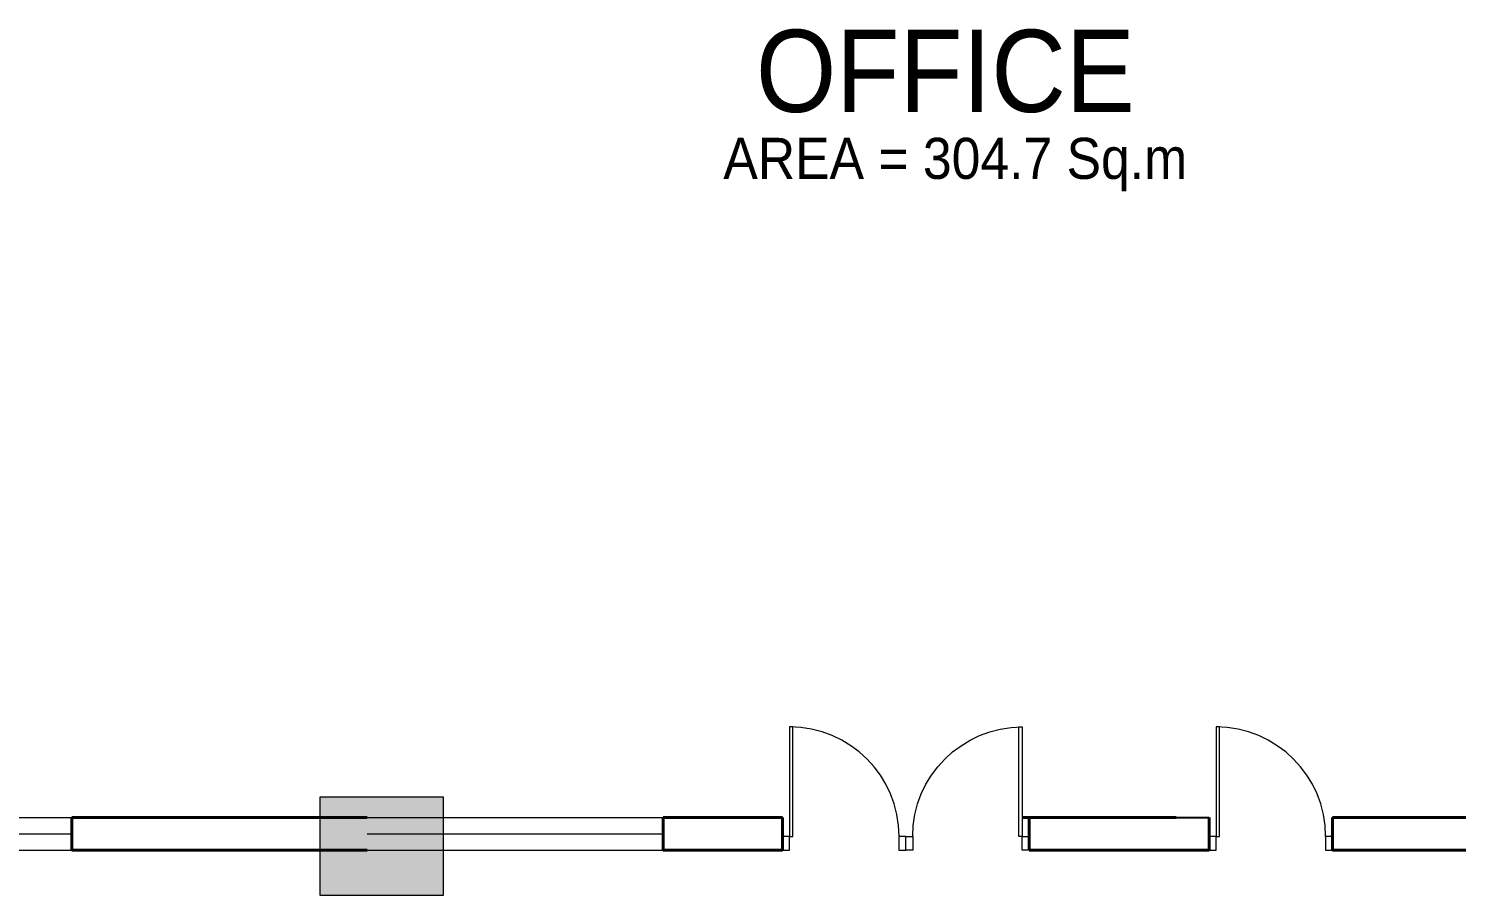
# Model space of a CAD drawing. Header units: inches. Extents: x 150067 to 167379, y -92057 to -49035.
# Drawn here: x 157508 to 158377, y -51659 to -51132 of the extents above; entities that cross this region are included whole.
import ezdxf

# ---------------------------------------------------------------- set-up
doc = ezdxf.new("R2010")
doc.units = ezdxf.units.IN
doc.header["$LTSCALE"] = 0.1
doc.header["$MEASUREMENT"] = 0
for name, color, linetype, lineweight in [('DOOR', 10, 'Continuous', 15), ('thin ha', 253, 'Continuous', 5), ('wall', 6, 'Continuous', 40), ('win', 102, 'Continuous', 20)]:
    doc.layers.add(name, color=color, linetype=linetype, lineweight=lineweight)
doc.layers.add('TEXT', color=7, linetype='Continuous')
doc.styles.add('DUTCH', font='arial.ttf')

# ---------------------------------------------------------------- blocks, each defined once
blk = doc.blocks.new('A$C764D24B9')
at = {"layer": 'DOOR'}
for points in [[(0.056, 0.111), (0.083, 0.111), (0.083, 1), (0.056, 1)], [(0, 0), (0.056, 0), (0.056, 0.111), (0, 0.111)], [(0.944, 0), (1, 0), (1, 0.111), (0.944, 0.111)]]:
    blk.add_lwpolyline(points, close=True, dxfattribs=at)
blk.add_arc((0.056, 0.111), 0.889, 0, 90, dxfattribs=at)
blk = doc.blocks.new('yttu')
at = {"layer": 'thin ha', "linetype": 'Continuous', "lineweight": 20, "ltscale": 0.1}
blk.add_hatch(color=2, dxfattribs=at).paths.add_polyline_path([(-6879.5797, -1156.3691), (-6878.8297, -1156.3691), (-6878.8297, -1156.9691), (-6879.5797, -1156.9691)])
at = {"layer": 'thin ha', "color": 2, "linetype": 'Continuous', "lineweight": 20, "ltscale": 0.1}
blk.add_lwpolyline([(-6879.5797, -1156.3691), (-6878.8297, -1156.3691), (-6878.8297, -1156.9691), (-6879.5797, -1156.9691)], close=True, dxfattribs=at)

msp = doc.modelspace()

# ---------------------------------------------------------------- linework, layer by layer
at = {"color": 6, "linetype": 'Continuous', "ltscale": 0.1}
msp.add_line((158206.31, -51611.89, 23680.86), (158226.31, -51611.89, 23680.86), dxfattribs=at)
at = {"layer": 'wall', "linetype": 'Continuous', "ltscale": 0.1}
for p, q in [((157561.31, -51611.89, 23680.86), (157534.48, -51611.89, 23680.86)), ((157561.31, -51611.89, 23680.86), (157534.48, -51611.89, 23680.86)), ((157561.31, -51611.89, 23680.86), (157534.48, -51611.89, 23680.86)), ((157561.31, -51611.89, 23680.86), (157534.48, -51611.89, 23680.86)), ((157561.31, -51611.89, 23680.86), (157534.48, -51611.89, 23680.86)), ((157561.31, -51611.89, 23680.86), (157534.48, -51611.89, 23680.86)), ((157534.48, -51611.89, 23680.86), (157534.48, -51631.89, 23680.86)), ((157894.15, -51611.89, 23680.86), (157894.15, -51631.89, 23680.86)), ((157894.15, -51611.89, 23680.86), (157894.15, -51631.89, 23680.86)), ((158112.71, -51611.89, 23680.86), (158206.31, -51611.89, 23680.86)), ((158226.31, -51611.89, 23680.86), (158226.31, -51631.89, 23680.86)), ((158442.04, -51611.89, 23680.86), (158301.31, -51611.89, 23680.86)), ((158442.04, -51611.89, 23680.86), (158301.31, -51611.89, 23680.86)), ((158301.31, -51631.89, 23680.86), (158301.31, -51611.89, 23680.86)), ((157714.15, -51631.89, 23680.86), (157534.48, -51631.89, 23680.86)), ((157714.15, -51631.89, 23680.86), (157534.48, -51631.89, 23680.86)), ((157714.15, -51631.89, 23680.86), (157534.48, -51631.89, 23680.86)), ((157714.15, -51631.89, 23680.86), (157534.48, -51631.89, 23680.86)), ((157966.87, -51631.89, 23680.86), (157894.15, -51631.89, 23680.86)), ((157966.87, -51631.89, 23680.86), (157894.15, -51631.89, 23680.86)), ((157966.87, -51631.89, 23680.86), (157894.15, -51631.89, 23680.86)), ((157966.87, -51631.89, 23680.86), (157894.15, -51631.89, 23680.86)), ((158116.87, -51631.89, 23680.86), (158226.31, -51631.89, 23680.86))]:
    msp.add_line(p, q, dxfattribs=at)
at = {"layer": 'wall', "linetype": 'Continuous', "ltscale": 0.1, "elevation": 23680.86}
for points in [[(157534.48, -51611.89), (157714.15, -51611.89)], [(157534.48, -51611.89), (157714.15, -51611.89)], [(157894.15, -51611.89), (157966.87, -51611.89)], [(157894.15, -51611.89), (157966.87, -51611.89)], [(157966.87, -51631.89), (157966.87, -51611.89)], [(157966.87, -51631.89), (157966.87, -51611.89)], [(158116.87, -51631.89), (158116.87, -51611.89)], [(158116.87, -51631.89), (158116.87, -51611.89)], [(158301.31, -51631.89), (158442.04, -51631.89)]]:
    msp.add_lwpolyline(points, dxfattribs=at)
at = {"layer": 'win'}
for p, q in [((157354.48, -51611.89, 23680.86), (157534.48, -51611.89, 23680.86)), ((157714.15, -51611.89, 23680.86), (157894.15, -51611.89, 23680.86)), ((157354.48, -51621.89, 23680.86), (157534.48, -51621.89, 23680.86)), ((157714.15, -51621.89, 23680.86), (157894.15, -51621.89, 23680.86)), ((157354.48, -51631.89, 23680.86), (157534.48, -51631.89, 23680.86)), ((157714.15, -51631.89, 23680.86), (157894.15, -51631.89, 23680.86))]:
    msp.add_line(p, q, dxfattribs=at)

# ---------------------------------------------------------------- block references
at = {"layer": 'thin ha', "color": 2, "linetype": 'Continuous', "lineweight": 20, "xscale": 100, "yscale": 100, "zscale": 100}
msp.add_blockref('yttu', (845643.45, 64037.52, 23680.86), dxfattribs=at)
at = {"layer": 'wall', "linetype": 'Continuous', "ltscale": 0.1, "xscale": 75.00000000116415, "yscale": 75.00000000116415, "zscale": 75.00000000116415}
for p in [(157966.87, -51631.89, 23680.86), (158226.31, -51631.89, 23680.86)]:
    msp.add_blockref('A$C764D24B9', p, dxfattribs=at)
at = {"layer": 'wall', "linetype": 'Continuous', "ltscale": 0.1, "extrusion": (0, 0, -1), "xscale": 75.00000000116415, "yscale": 75.00000000116415, "zscale": -75.00000000109135}
msp.add_blockref('A$C764D24B9', (-158116.87, -51631.89, -23680.86), dxfattribs=at)

# ---------------------------------------------------------------- texts
at = {"layer": 'TEXT', "style": 'DUTCH', "width": 0.9}
for s, height, p in [('OFFICE', 50, (157950.64, -51182.75, 23680.86)), ('AREA = 304.7 Sq.m', 25, (157930.82, -51223.47, 23680.86))]:
    msp.add_text(s, height=height, dxfattribs=at).set_placement(p)

doc.saveas('drawing.dxf')
